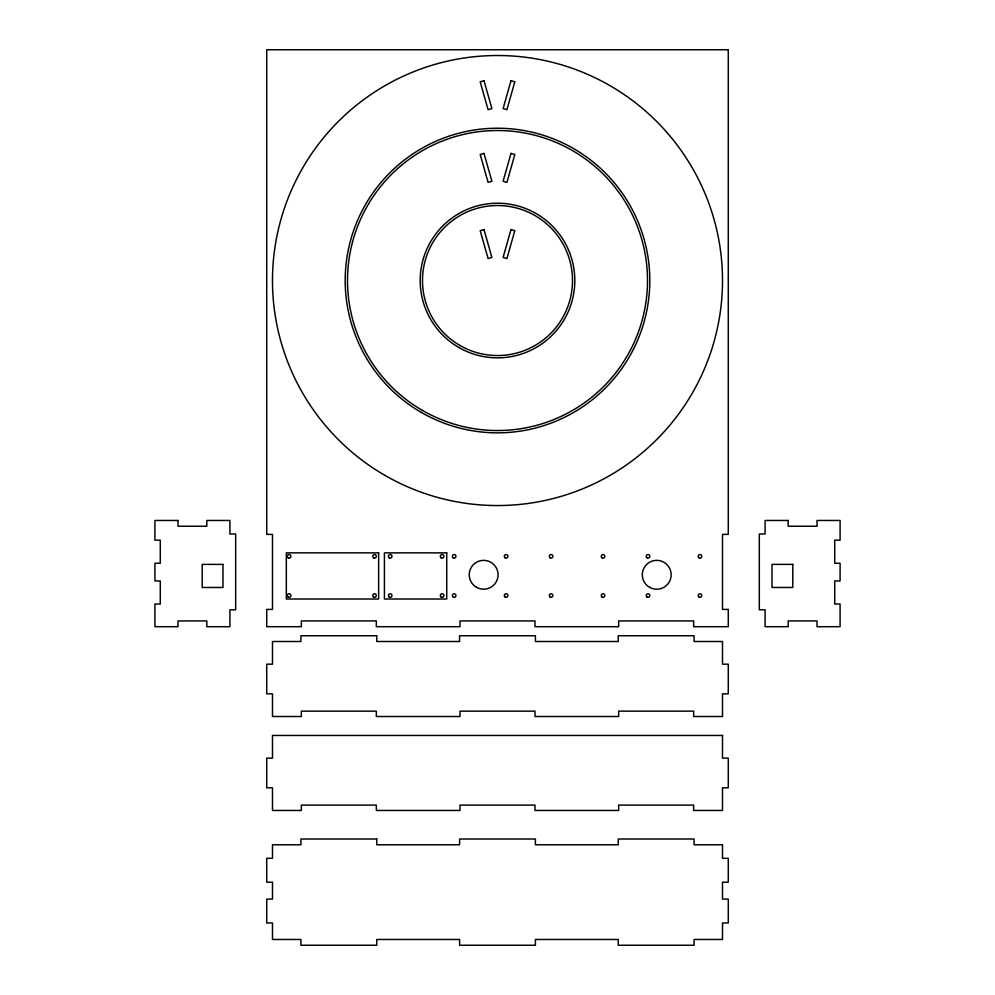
<?xml version="1.0" encoding="UTF-8"?>
<svg xmlns="http://www.w3.org/2000/svg" width="995" height="995" viewBox="0 0 995 995"><rect width="100%" height="100%" fill="white"/><g stroke="black" fill="none" stroke-linecap="round" stroke-linejoin="round"><path stroke-width="1.49" d="M510.995 80.707L503.097 108.604L506.915 109.674L514.813 81.789L510.995 80.707M510.995 153.404L503.097 181.301L506.915 182.371L514.813 154.486L510.995 153.404M510.995 229.571L503.097 257.456L506.915 258.538L514.813 230.641L510.995 229.571M484.005 80.707L480.187 81.789L488.085 109.674L491.903 108.604L484.005 80.707M484.005 153.404L480.187 154.486L488.085 182.371L491.903 181.301L484.005 153.404M484.005 229.571L480.187 230.641L488.085 258.538L491.903 257.456L484.005 229.571M728.278 49.75L266.722 49.75L266.722 534.39L272.493 534.39L272.493 609.4L266.722 609.4L266.722 626.701L301.336 626.701L301.336 620.93L376.334 620.93L376.334 626.701L460.001 626.701L460.001 620.93L534.999 620.93L534.999 626.701L618.666 626.701L618.666 620.93L693.664 620.93L693.664 626.701L728.278 626.701L728.278 609.4L722.507 609.4L722.507 534.39L728.278 534.39L728.278 49.75M177.981 520.46L154.909 520.46L154.909 540.161L160.27 540.161L160.27 563.245L154.909 563.245L154.909 580.956L160.27 580.956L160.27 604.027L154.909 604.027L154.909 626.701L177.981 626.701L177.981 620.93L206.823 620.93L206.823 626.701L229.907 626.701L229.907 609.798L235.678 609.798L235.678 533.992L229.907 533.992L229.907 520.46L206.823 520.46L206.823 526.231L177.981 526.231L177.981 520.46M788.177 520.46L765.093 520.46L765.093 533.992L759.322 533.992L759.322 609.798L765.093 609.798L765.093 626.701L788.177 626.701L788.177 620.93L817.019 620.93L817.019 626.701L840.091 626.701L840.091 604.027L834.73 604.027L834.73 580.956L840.091 580.956L840.091 563.245L834.73 563.245L834.73 540.161L840.091 540.161L840.091 520.46L817.019 520.46L817.019 526.231L788.177 526.231L788.177 520.46M378.647 552.859L286.336 552.859L286.336 599.015L378.647 599.015L378.647 552.859M446.73 552.859L384.418 552.859L384.418 599.015L446.73 599.015L446.73 552.859M222.979 564.389L202.209 564.389L202.209 587.473L222.979 587.473L222.979 564.389M792.791 564.389L772.02 564.389L772.02 587.473L792.791 587.473L792.791 564.389M376.744 635.743L300.938 635.743L300.938 641.501L272.493 641.501L272.493 664.175L266.722 664.175L266.722 693.838L272.493 693.838L272.493 716.512L301.336 716.512L301.336 711.139L376.334 711.139L376.334 716.512L460.001 716.512L460.001 711.139L534.999 711.139L534.999 716.512L618.666 716.512L618.666 711.139L693.664 711.139L693.664 716.512L722.507 716.512L722.507 693.838L728.278 693.838L728.278 664.175L722.507 664.175L722.507 641.501L694.062 641.501L694.062 635.743L618.256 635.743L618.256 641.501L535.409 641.501L535.409 635.743L459.59 635.743L459.59 641.501L376.744 641.501L376.744 635.743M722.507 735.454L272.493 735.454L272.493 758.14L266.722 758.14L266.722 787.791L272.493 787.791L272.493 810.465L301.336 810.465L301.336 805.104L376.334 805.104L376.334 810.465L460.001 810.465L460.001 805.104L534.999 805.104L534.999 810.465L618.666 810.465L618.666 805.104L693.664 805.104L693.664 810.465L722.507 810.465L722.507 787.791L728.278 787.791L728.278 758.14L722.507 758.14L722.507 735.454M376.744 839.009L300.938 839.009L300.938 844.78L272.493 844.78L272.493 858.299L266.722 858.299L266.722 882.192L272.493 882.192L272.493 899.094L266.722 899.094L266.722 922.974L272.493 922.974L272.493 939.479L300.938 939.479L300.938 945.25L376.744 945.25L376.744 939.479L459.59 939.479L459.59 945.25L535.409 945.25L535.409 939.479L618.256 939.479L618.256 945.25L694.062 945.25L694.062 939.479L722.507 939.479L722.507 922.974L728.278 922.974L728.278 899.094L722.507 899.094L722.507 882.192L728.278 882.192L728.278 858.299L722.507 858.299L722.507 844.78L694.062 844.78L694.062 839.009L618.256 839.009L618.256 844.78L535.409 844.78L535.409 839.009L459.59 839.009L459.59 844.78L376.744 844.78L376.744 839.009M453.272 557.859A1.791 1.791 0 0 0 455.959 556.317A1.791 1.791 0 0 0 453.272 554.762A1.791 1.791 0 0 0 453.272 557.859M602.137 597.099A1.791 1.791 0 0 0 604.811 595.545A1.791 1.791 0 0 0 602.137 594.003A1.791 1.791 0 0 0 602.137 597.099M602.025 557.797A1.791 1.791 0 0 0 604.811 556.441A1.791 1.791 0 0 0 602.249 554.712A1.791 1.791 0 0 0 602.025 557.797M550.21 597.099A1.791 1.791 0 0 0 552.884 595.545A1.791 1.791 0 0 0 550.21 594.003A1.791 1.791 0 0 0 550.21 597.099M550.21 557.859A1.791 1.791 0 0 0 552.884 556.317A1.791 1.791 0 0 0 550.21 554.762A1.791 1.791 0 0 0 550.21 557.859M699.062 597.099A1.791 1.791 0 0 0 701.736 595.545A1.791 1.791 0 0 0 699.062 594.003A1.791 1.791 0 0 0 699.062 597.099M699.062 557.859A1.791 1.791 0 0 0 701.736 556.317A1.791 1.791 0 0 0 699.062 554.762A1.791 1.791 0 0 0 699.062 557.859M647.136 597.099A1.791 1.791 0 0 0 649.81 595.545A1.791 1.791 0 0 0 647.136 594.003A1.791 1.791 0 0 0 647.136 597.099M647.136 557.859A1.791 1.791 0 0 0 649.81 556.317A1.791 1.791 0 0 0 647.136 554.762A1.791 1.791 0 0 0 647.136 557.859M505.199 597.099A1.791 1.791 0 0 0 507.885 595.545A1.791 1.791 0 0 0 505.199 594.003A1.791 1.791 0 0 0 505.199 597.099M505.199 557.859A1.791 1.791 0 0 0 507.885 556.317A1.791 1.791 0 0 0 505.199 554.762A1.791 1.791 0 0 0 505.199 557.859M453.272 597.099A1.791 1.791 0 0 0 455.959 595.545A1.791 1.791 0 0 0 453.272 594.003A1.791 1.791 0 0 0 453.272 597.099M441.22 597.099A1.791 1.791 0 0 0 443.907 595.545A1.791 1.791 0 0 0 441.22 594.003A1.791 1.791 0 0 0 441.22 597.099M441.22 557.859A1.791 1.791 0 0 0 443.907 556.317A1.791 1.791 0 0 0 441.22 554.762A1.791 1.791 0 0 0 441.22 557.859M389.294 597.099A1.791 1.791 0 0 0 391.98 595.545A1.791 1.791 0 0 0 389.294 594.003A1.791 1.791 0 0 0 389.294 597.099M389.294 557.859A1.791 1.791 0 0 0 391.98 556.317A1.791 1.791 0 0 0 389.294 554.762A1.791 1.791 0 0 0 389.294 557.859M373.66 597.099A1.791 1.791 0 0 0 376.334 595.545A1.791 1.791 0 0 0 373.66 594.003A1.791 1.791 0 0 0 373.66 597.099M288.264 597.099A1.791 1.791 0 0 0 290.95 595.545A1.791 1.791 0 0 0 288.264 594.003A1.791 1.791 0 0 0 288.264 597.099M373.66 557.859A1.791 1.791 0 0 0 376.334 556.317A1.791 1.791 0 0 0 373.66 554.762A1.791 1.791 0 0 0 373.66 557.859M288.264 557.859A1.791 1.791 0 0 0 290.95 556.317A1.791 1.791 0 0 0 288.264 554.762A1.791 1.791 0 0 0 288.264 557.859M476.443 587.274A14.427 14.427 0 0 0 498.072 574.774A14.427 14.427 0 0 0 476.443 562.287A14.427 14.427 0 0 0 476.443 587.274M649.524 587.274A14.427 14.427 0 0 0 671.165 574.774A14.427 14.427 0 0 0 649.524 562.287A14.427 14.427 0 0 0 649.524 587.274M422.502 410.437A150.009 150.009 0 0 0 647.509 280.528A150.009 150.009 0 0 0 422.502 150.618A150.009 150.009 0 0 0 422.502 410.437M458.844 347.491A77.311 77.311 0 0 0 574.812 280.528A77.311 77.311 0 0 0 458.844 213.577A77.311 77.311 0 0 0 458.844 347.491M421.345 412.44A152.31 152.31 0 0 0 649.81 280.528A152.31 152.31 0 0 0 421.345 148.628A152.31 152.31 0 0 0 421.345 412.44M384.99 475.399A225.007 225.007 0 0 0 722.507 280.528A225.007 225.007 0 0 0 384.99 85.669A225.007 225.007 0 0 0 384.99 475.399M460.001 345.489A74.998 74.998 0 0 0 572.498 280.528A74.998 74.998 0 0 0 460.001 215.579A74.998 74.998 0 0 0 460.001 345.489"/></g></svg>
